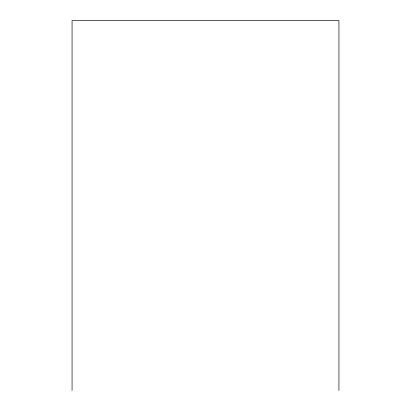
<?xml version="1.0" encoding="UTF-8"?>
<svg xmlns="http://www.w3.org/2000/svg" width="411" height="411" viewBox="0 0 411 411"><rect width="100%" height="100%" fill="white"/><g stroke="black" fill="none" stroke-linecap="round" stroke-linejoin="round"><path stroke-width="0.62" d="M338.941 390.45L338.941 20.55L72.059 20.55L72.059 390.45"/></g></svg>
